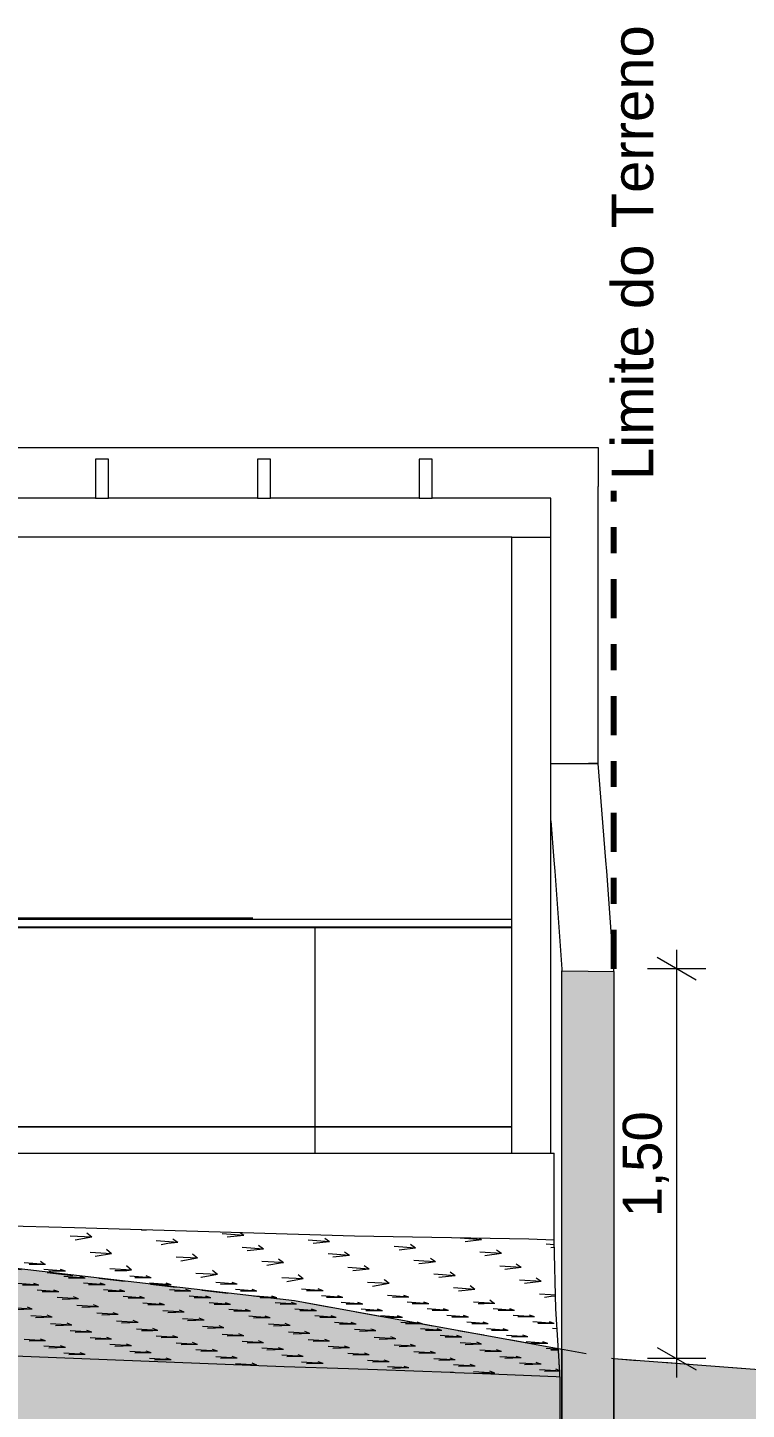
# Model space of a CAD drawing. Header units: metres. Extents: x -111189 to -108577, y -72951 to -72647.
# Drawn here: x -108971.87 to -108969.1, y -72946.57 to -72941.24 of the extents above; entities that cross this region are included whole.
import ezdxf

# ---------------------------------------------------------------- set-up
doc = ezdxf.new("R2010")
doc.units = ezdxf.units.M
doc.header["$MEASUREMENT"] = 0
doc.linetypes.add('Dot & Dashed Smaller', pattern=[0.36, 0.15, -0.09, 0.03, -0.09])
doc.linetypes.add('Hidden Line', pattern=[0.13, 0.08, -0.05])
for name, color, linetype in [('00 - DESENHO 2D', 7, 'Continuous'), ('00 - TEXTO GERAL', 7, 'Continuous'), ('01 - TERRENO PROPOSTO', 7, 'Continuous'), ('02 - ESTRADAS', 7, 'Continuous'), ('03 - COBERTURA', 7, 'Continuous'), ('03 - LAJES', 7, 'Continuous'), ('05 - PAREDES..35', 7, 'Continuous'), ('05 - PILAR', 7, 'Continuous'), ('05 - VIGA', 7, 'Continuous'), ('07 - MUROS', 7, 'Continuous'), ('08 - EQUIPAMENTO FIXO', 7, 'Continuous'), ('12 - COTAS GERAIS', 7, 'Continuous')]:
    doc.layers.add(name, color=color, linetype=linetype)
doc.styles.add('ESTILO_GERADO_7', font='')
doc.styles.get('ESTILO_GERADO_7').set_extended_font_data('Helvetica')
doc.dimstyles.new('ESTILO_GERADO__5', dxfattribs={"dimtxt": 0.15, "dimasz": 0.114, "dimexe": 0.18, "dimexo": 0.0625, "dimgap": 0, "dimtad": 1, "dimzin": 0, "dimdsep": 46, "dimtxsty": 'ESTILO_GERADO_7', "dimblk": 'ARROWHEAD_2', "dimblk1": 'ARROWHEAD_2', "dimblk2": 'ARROWHEAD_2', "dimcen": 0.09, "dimse1": 1, "dimse2": 1, "dimclrd": 7, "dimclre": 7, "dimclrt": 7, "dimadec": 0, "dimazin": 0, "dimtfac": 1, "dimtdec": 4, "dimtmove": 0, "dimatfit": 3, "dimfxl": 1, "dimtolj": 1, "dimtzin": 0, "dimarcsym": 0})

# ---------------------------------------------------------------- blocks, each defined once
blk = doc.blocks.new('Corte Elem_69_1', base_point=(-108818.3944, -72944.7073))
at = {"layer": '07 - MUROS', "linetype": 'Continuous', "lineweight": 13}
blk.add_hatch(color=251, dxfattribs=at).paths.add_polyline_path([(-108969.6148, -72944.8789), (-108969.8123, -72944.877), (-108969.8148, -72944.877), (-108969.8148, -72948.2073), (-108969.6148, -72948.2073)])
at = {"layer": '07 - MUROS', "color": 251, "linetype": 'Continuous', "lineweight": 13}
for p, q in [((-108969.6749, -72944.079), (-108969.7123, -72944.0783)), ((-108969.6456, -72944.4516), (-108969.6749, -72944.079)), ((-108969.8576, -72944.2992), (-108969.8456, -72944.4513))]:
    blk.add_line(p, q, dxfattribs=at)
at = {"layer": '07 - MUROS', "color": 7, "linetype": 'Continuous', "lineweight": 13}
for p, q in [((-108969.8456, -72944.4513), (-108969.8424, -72944.4928)), ((-108969.6424, -72944.4928), (-108969.6456, -72944.4516)), ((-108969.8424, -72944.4928), (-108969.8151, -72944.8709)), ((-108969.6153, -72944.8689), (-108969.6424, -72944.4928)), ((-108969.8151, -72944.8709), (-108969.8148, -72944.877)), ((-108969.6148, -72944.8789), (-108969.6153, -72944.8689))]:
    blk.add_line(p, q, dxfattribs=at)
at = {"layer": '07 - MUROS', "color": 7, "linetype": 'Continuous', "lineweight": 20}
for p, q in [((-108969.8148, -72948.2073), (-108969.8148, -72944.877)), ((-108969.8148, -72944.877), (-108969.8123, -72944.877)), ((-108969.8123, -72944.877), (-108969.6148, -72944.8789)), ((-108969.6148, -72944.8789), (-108969.6148, -72948.2073))]:
    blk.add_line(p, q, dxfattribs=at)
blk = doc.blocks.new('Corte Elem_79_1', base_point=(-108818.3944, -72944.7073))
at = {"layer": '03 - LAJES', "color": 7, "linetype": 'Continuous', "lineweight": 13}
for p in [(-108973.4704, -72945.579), (-108969.845, -72945.914)]:
    blk.add_line(p, (-108969.845, -72945.579), dxfattribs=at)
blk = doc.blocks.new('Corte Elem_123_1', base_point=(-108818.3944, -72944.7073))
at = {"layer": '08 - EQUIPAMENTO FIXO', "color": 251, "linetype": 'Continuous', "lineweight": 13}
for p, q in [((-108970.0076, -72944.679), (-108970.7657, -72944.679)), ((-108970.0076, -72944.709), (-108970.7657, -72944.709)), ((-108970.7647, -72945.478), (-108970.7647, -72944.71)), ((-108970.7647, -72944.71), (-108970.0076, -72944.71)), ((-108970.7477, -72944.709), (-108970.7477, -72944.71)), ((-108970.7477, -72945.479), (-108970.7657, -72945.479)), ((-108970.0076, -72945.478), (-108970.7647, -72945.478)), ((-108970.7477, -72945.479), (-108970.7477, -72945.478)), ((-108970.0076, -72945.479), (-108970.7477, -72945.479))]:
    blk.add_line(p, q, dxfattribs=at)
blk = doc.blocks.new('Corte Elem_127_1', base_point=(-108818.3944, -72944.7073))
at = {"layer": '08 - EQUIPAMENTO FIXO', "color": 251, "linetype": 'Continuous', "lineweight": 13}
for p, q in [((-108970.7657, -72944.679), (-108972.1641, -72944.679)), ((-108971.9246, -72944.674), (-108971.9249, -72944.674)), ((-108971.9237, -72944.674), (-108971.9246, -72944.674)), ((-108971.9223, -72944.674), (-108971.9237, -72944.674)), ((-108971.9203, -72944.674), (-108971.9223, -72944.674)), ((-108971.9178, -72944.674), (-108971.9203, -72944.674)), ((-108971.9149, -72944.674), (-108971.9178, -72944.674)), ((-108971.9118, -72944.674), (-108971.9149, -72944.674)), ((-108971.9084, -72944.674), (-108971.9118, -72944.674)), ((-108971.9049, -72944.674), (-108971.9084, -72944.674)), ((-108971.0249, -72944.674), (-108971.9049, -72944.674)), ((-108971.0215, -72944.674), (-108971.0249, -72944.674)), ((-108971.0181, -72944.674), (-108971.0215, -72944.674)), ((-108971.0149, -72944.674), (-108971.0181, -72944.674)), ((-108971.0121, -72944.674), (-108971.0149, -72944.674)), ((-108971.0096, -72944.674), (-108971.0121, -72944.674)), ((-108971.0076, -72944.674), (-108971.0096, -72944.674)), ((-108971.0061, -72944.674), (-108971.0076, -72944.674)), ((-108971.0052, -72944.674), (-108971.0061, -72944.674)), ((-108971.0049, -72944.674), (-108971.0052, -72944.674)), ((-108972.1641, -72945.479), (-108972.1641, -72944.709)), ((-108970.7657, -72944.709), (-108972.1641, -72944.709)), ((-108972.1631, -72945.478), (-108972.1631, -72944.71)), ((-108972.1631, -72944.71), (-108970.7667, -72944.71)), ((-108972.1461, -72944.709), (-108972.1461, -72944.71)), ((-108970.7837, -72944.709), (-108970.7837, -72944.71)), ((-108970.7667, -72944.71), (-108970.7667, -72945.478)), ((-108970.7657, -72945.479), (-108970.7657, -72944.709)), ((-108972.1641, -72945.579), (-108972.1641, -72945.479)), ((-108972.1461, -72945.479), (-108972.1641, -72945.479)), ((-108970.7667, -72945.478), (-108972.1631, -72945.478)), ((-108972.1461, -72945.479), (-108972.1461, -72945.478)), ((-108970.7837, -72945.479), (-108972.1461, -72945.479)), ((-108970.7837, -72945.479), (-108970.7837, -72945.478)), ((-108970.7657, -72945.479), (-108970.7837, -72945.479)), ((-108970.7657, -72945.579), (-108970.7657, -72945.479))]:
    blk.add_line(p, q, dxfattribs=at)
blk = doc.blocks.new('Corte Elem_133_1', base_point=(-108818.3944, -72944.7073))
at = {"layer": '05 - PILAR', "color": 251, "linetype": 'Continuous', "lineweight": 13}
for p, q in [((-108970.0076, -72943.2068), (-108969.8576, -72943.2068)), ((-108970.0076, -72945.579), (-108970.0076, -72943.2068)), ((-108969.8576, -72944.2992), (-108969.8576, -72943.2068)), ((-108969.8576, -72945.579), (-108969.8576, -72944.2992))]:
    blk.add_line(p, q, dxfattribs=at)
blk = doc.blocks.new('Corte Elem_134_1', base_point=(-108818.3944, -72944.7073))
at = {"layer": '05 - VIGA', "color": 251, "linetype": 'Continuous', "lineweight": 13}
for p, q in [((-108971.6107, -72943.0568), (-108972.1826, -72943.0568)), ((-108970.9876, -72943.0568), (-108971.5607, -72943.0568)), ((-108970.3644, -72943.0568), (-108970.9376, -72943.0568)), ((-108969.8576, -72943.0568), (-108970.3144, -72943.0568)), ((-108969.8576, -72943.2068), (-108969.8576, -72943.0568)), ((-108970.0076, -72943.2068), (-108974.6291, -72943.2068))]:
    blk.add_line(p, q, dxfattribs=at)
blk = doc.blocks.new('Corte Elem_135_1', base_point=(-108818.3944, -72944.7073))
at = {"layer": '03 - COBERTURA', "color": 251, "linetype": 'Continuous', "lineweight": 13}
blk.add_line((-108969.6749, -72943.1583), (-108969.6749, -72943.0111), dxfattribs=at)
blk = doc.blocks.new('Corte Elem_140_1', base_point=(-108818.3944, -72944.7073))
at = {"layer": '05 - VIGA', "color": 251, "linetype": 'Continuous', "lineweight": 13}
for p, q in [((-108971.6107, -72942.9068), (-108971.6107, -72943.0568)), ((-108971.5607, -72942.9068), (-108971.6107, -72942.9068)), ((-108971.5607, -72943.0568), (-108971.5607, -72942.9068)), ((-108971.6107, -72943.0568), (-108971.5607, -72943.0568))]:
    blk.add_line(p, q, dxfattribs=at)
blk = doc.blocks.new('Corte Elem_141_1', base_point=(-108818.3944, -72944.7073))
at = {"layer": '05 - VIGA', "color": 251, "linetype": 'Continuous', "lineweight": 13}
for p, q in [((-108970.9876, -72942.9068), (-108970.9876, -72943.0568)), ((-108970.9376, -72942.9068), (-108970.9876, -72942.9068)), ((-108970.9376, -72943.0568), (-108970.9376, -72942.9068)), ((-108970.9876, -72943.0568), (-108970.9376, -72943.0568))]:
    blk.add_line(p, q, dxfattribs=at)
blk = doc.blocks.new('Corte Elem_142_1', base_point=(-108818.3944, -72944.7073))
at = {"layer": '05 - VIGA', "color": 251, "linetype": 'Continuous', "lineweight": 13}
for p, q in [((-108970.3644, -72942.9068), (-108970.3644, -72943.0568)), ((-108970.3144, -72942.9068), (-108970.3644, -72942.9068)), ((-108970.3144, -72943.0568), (-108970.3144, -72942.9068)), ((-108970.3644, -72943.0568), (-108970.3144, -72943.0568))]:
    blk.add_line(p, q, dxfattribs=at)
blk = doc.blocks.new('Corte Elem_143_1', base_point=(-108818.3944, -72944.7073))
at = {"layer": '05 - VIGA', "color": 251, "linetype": 'Continuous', "lineweight": 13}
for p, q in [((-108974.6291, -72942.8611), (-108969.6749, -72942.8611)), ((-108969.6749, -72942.8611), (-108969.6749, -72943.0111))]:
    blk.add_line(p, q, dxfattribs=at)
blk = doc.blocks.new('Corte Elem_159_1', base_point=(-108818.3944, -72944.7073))
at = {"layer": '05 - PAREDES..35', "color": 251, "linetype": 'Continuous', "lineweight": 13}
for p, q in [((-108969.6749, -72944.0783), (-108969.6749, -72943.1583)), ((-108969.8576, -72944.0783), (-108969.6749, -72944.0783))]:
    blk.add_line(p, q, dxfattribs=at)
blk = doc.blocks.new('Corte Elem_163_1', base_point=(-108818.3944, -72944.7073))
at = {"layer": '01 - TERRENO PROPOSTO', "linetype": 'Continuous', "lineweight": 13}
blk.add_hatch(color=251, dxfattribs=at).paths.add_polyline_path([(-108974.6399, -72946.2857), (-108974.6399, -72947.8273), (-108969.8223, -72947.8273), (-108969.8223, -72946.44), (-108969.8376, -72946.4394), (-108970.1213, -72946.4273), (-108970.2256, -72946.4231), (-108970.2322, -72946.4229), (-108970.2453, -72946.4226), (-108970.5252, -72946.4119), (-108970.6374, -72946.4086), (-108970.8846, -72946.4003), (-108972.1242, -72946.3513), (-108972.5314, -72946.3377), (-108973.5846, -72946.3116), (-108973.8319, -72946.305), (-108974.1253, -72946.2977), (-108974.3924, -72946.2913), (-108974.572, -72946.2871)])
at = {"layer": '01 - TERRENO PROPOSTO', "color": 7, "linetype": 'Continuous', "lineweight": 13}
for p, q in [((-108971.6923, -72945.8668), (-108972.3605, -72945.8482)), ((-108971.6254, -72945.903), (-108971.7081, -72945.8987)), ((-108970.6138, -72945.8987), (-108971.6923, -72945.8668)), ((-108971.6254, -72945.903), (-108971.689, -72945.9145)), ((-108971.6254, -72945.903), (-108971.6445, -72945.8873)), ((-108971.4144, -72945.8751), (-108971.4346, -72945.8772)), ((-108971.2946, -72945.923), (-108971.3137, -72945.9098)), ((-108971.0402, -72945.8955), (-108971.1229, -72945.8892)), ((-108971.0402, -72945.8955), (-108971.1038, -72945.9024)), ((-108971.0402, -72945.8955), (-108971.0543, -72945.8857)), ((-108970.7094, -72945.9206), (-108970.7285, -72945.9074)), ((-108969.9417, -72945.9105), (-108970.6138, -72945.8987)), ((-108970.1241, -72945.9124), (-108970.2068, -72945.907)), ((-108970.1241, -72945.9124), (-108970.1317, -72945.9071)), ((-108971.5491, -72945.9661), (-108971.6318, -72945.9618)), ((-108971.5491, -72945.9661), (-108971.5682, -72945.9503)), ((-108971.2946, -72945.923), (-108971.3773, -72945.9167)), ((-108971.3328, -72945.9271), (-108971.3582, -72945.9317)), ((-108971.2946, -72945.923), (-108971.3328, -72945.9271)), ((-108970.9638, -72945.9481), (-108971.0465, -72945.9419)), ((-108970.9638, -72945.9481), (-108971.0274, -72945.955)), ((-108970.9638, -72945.9481), (-108970.9829, -72945.935)), ((-108970.7094, -72945.9206), (-108970.7921, -72945.9143)), ((-108970.7094, -72945.9206), (-108970.773, -72945.9275)), ((-108970.633, -72945.9733), (-108970.6521, -72945.9601)), ((-108970.3786, -72945.9443), (-108970.4613, -72945.9389)), ((-108970.3786, -72945.9443), (-108970.4422, -72945.9523)), ((-108970.3786, -72945.9443), (-108970.3977, -72945.9309)), ((-108970.1241, -72945.9124), (-108970.1877, -72945.9204)), ((-108970.0478, -72945.966), (-108970.1305, -72945.9606)), ((-108970.0478, -72945.966), (-108970.0669, -72945.9526)), ((-108969.845, -72945.914), (-108969.9417, -72945.9105)), ((-108969.8445, -72945.9325), (-108969.876, -72945.9298)), ((-108969.8443, -72945.9421), (-108969.8569, -72945.9435)), ((-108969.8382, -72946.1779), (-108969.845, -72945.914)), ((-108971.8035, -72946.0073), (-108971.8862, -72946.0011)), ((-108971.8035, -72946.0073), (-108971.8671, -72946.0076)), ((-108971.8131, -72946.004), (-108971.8226, -72945.9961)), ((-108971.8035, -72946.0073), (-108971.8131, -72946.004)), ((-108971.5491, -72945.9661), (-108971.6127, -72945.9775)), ((-108971.4727, -72946.0291), (-108971.4918, -72946.0134)), ((-108971.2183, -72945.9833), (-108971.301, -72945.979)), ((-108971.2183, -72945.9833), (-108971.2819, -72945.9948)), ((-108971.2183, -72945.9833), (-108971.2374, -72945.9675)), ((-108970.899, -72945.9999), (-108970.9702, -72945.9962)), ((-108970.8913, -72946.0012), (-108970.9511, -72946.012)), ((-108970.8875, -72946.0008), (-108970.9066, -72945.9876)), ((-108970.8875, -72946.0008), (-108970.899, -72945.9999)), ((-108970.8875, -72946.0008), (-108970.8913, -72946.0012)), ((-108970.633, -72945.9733), (-108970.7157, -72945.967)), ((-108970.633, -72945.9733), (-108970.6966, -72945.9801)), ((-108970.5567, -72946.0259), (-108970.5758, -72946.0128)), ((-108970.3462, -72945.995), (-108970.3849, -72945.9921)), ((-108970.3289, -72946.0013), (-108970.3659, -72946.0053)), ((-108970.3022, -72945.9979), (-108970.3462, -72945.995)), ((-108970.3022, -72945.9979), (-108970.3289, -72946.0013)), ((-108970.3022, -72945.9979), (-108970.3213, -72945.9845)), ((-108970.0478, -72945.966), (-108970.1114, -72945.974)), ((-108969.9714, -72946.0196), (-108970.0541, -72946.0142)), ((-108969.9714, -72946.0196), (-108969.9905, -72946.0062)), ((-108971.7272, -72946.0336), (-108971.8099, -72946.0274)), ((-108971.7455, -72946.0337), (-108971.7908, -72946.0343)), ((-108971.7272, -72946.0336), (-108971.7463, -72946.027)), ((-108971.7272, -72946.0336), (-108971.7455, -72946.0337)), ((-108971.6508, -72946.0608), (-108971.7335, -72946.0546)), ((-108971.6508, -72946.0608), (-108971.7145, -72946.061)), ((-108971.6508, -72946.0608), (-108971.6699, -72946.0544)), ((-108971.4727, -72946.0291), (-108971.5554, -72946.0248)), ((-108971.4909, -72946.0324), (-108971.5364, -72946.0326)), ((-108971.4727, -72946.0291), (-108971.4909, -72946.0324)), ((-108971.3964, -72946.0586), (-108971.4791, -72946.0524)), ((-108971.415, -72946.0587), (-108971.46, -72946.0593)), ((-108971.3964, -72946.0586), (-108971.4155, -72946.052)), ((-108971.3964, -72946.0586), (-108971.415, -72946.0587)), ((-108971.1419, -72946.0463), (-108971.2246, -72946.042)), ((-108971.2045, -72946.0576), (-108971.2056, -72946.0576)), ((-108971.1419, -72946.0463), (-108971.2045, -72946.0576)), ((-108971.1419, -72946.0463), (-108971.161, -72946.0306)), ((-108970.8111, -72946.0636), (-108970.8938, -72946.0593)), ((-108970.8111, -72946.0636), (-108970.8748, -72946.075)), ((-108970.8111, -72946.0636), (-108970.8302, -72946.0478)), ((-108970.5567, -72946.0259), (-108970.6394, -72946.0196)), ((-108970.5567, -72946.0259), (-108970.6203, -72946.0328)), ((-108970.4965, -72946.0675), (-108970.4994, -72946.0654)), ((-108970.4804, -72946.0808), (-108970.4965, -72946.0675)), ((-108970.2259, -72946.0511), (-108970.3086, -72946.0448)), ((-108970.2259, -72946.0511), (-108970.2895, -72946.0579)), ((-108970.2259, -72946.0511), (-108970.245, -72946.0379)), ((-108969.9714, -72946.0196), (-108970.0351, -72946.0276)), ((-108969.8951, -72946.0732), (-108969.9778, -72946.0678)), ((-108969.8951, -72946.0732), (-108969.9142, -72946.0598)), ((-108971.829, -72946.087), (-108971.9117, -72946.0808)), ((-108971.829, -72946.087), (-108971.8926, -72946.0872)), ((-108971.829, -72946.087), (-108971.848, -72946.0806)), ((-108971.7526, -72946.1125), (-108971.8353, -72946.1063)), ((-108971.7526, -72946.1125), (-108971.8162, -72946.1127)), ((-108971.7526, -72946.1125), (-108971.7717, -72946.1061)), ((-108971.5745, -72946.0862), (-108971.6572, -72946.0801)), ((-108971.5745, -72946.0862), (-108971.6381, -72946.0864)), ((-108971.5745, -72946.0862), (-108971.5936, -72946.0799)), ((-108971.4982, -72946.1117), (-108971.5809, -72946.1055)), ((-108971.4982, -72946.1117), (-108971.5618, -72946.1119)), ((-108971.4982, -72946.1117), (-108971.5172, -72946.1053)), ((-108971.3201, -72946.0855), (-108971.4028, -72946.0793)), ((-108971.3201, -72946.0855), (-108971.3837, -72946.0857)), ((-108971.3201, -72946.0855), (-108971.3391, -72946.0791)), ((-108971.2437, -72946.1109), (-108971.3264, -72946.1048)), ((-108971.2437, -72946.1109), (-108971.3073, -72946.1111)), ((-108971.2437, -72946.1109), (-108971.2628, -72946.1046)), ((-108971.0656, -72946.0836), (-108971.1483, -72946.0773)), ((-108971.0845, -72946.0837), (-108971.1292, -72946.0843)), ((-108971.0656, -72946.0836), (-108971.0847, -72946.077)), ((-108971.0656, -72946.0836), (-108971.0845, -72946.0837)), ((-108970.9893, -72946.1102), (-108971.072, -72946.104)), ((-108970.9893, -72946.1102), (-108971.0529, -72946.1104)), ((-108970.9893, -72946.1102), (-108971.0083, -72946.1038)), ((-108970.7348, -72946.1086), (-108970.8175, -72946.1023)), ((-108970.754, -72946.1087), (-108970.7984, -72946.1093)), ((-108970.7348, -72946.1086), (-108970.754, -72946.1087)), ((-108970.7348, -72946.1086), (-108970.7539, -72946.102)), ((-108970.4804, -72946.0808), (-108970.563, -72946.0765)), ((-108970.4804, -72946.0808), (-108970.544, -72946.0922)), ((-108970.1496, -72946.1037), (-108970.2323, -72946.0974)), ((-108970.1496, -72946.1037), (-108970.2132, -72946.1106)), ((-108970.1496, -72946.1037), (-108970.1686, -72946.0905)), ((-108969.8951, -72946.0732), (-108969.9587, -72946.0812)), ((-108969.859, -72946.1241), (-108969.9015, -72946.1214)), ((-108971.8544, -72946.18), (-108971.9371, -72946.1748)), ((-108971.8544, -72946.18), (-108971.8735, -72946.1724)), ((-108971.6763, -72946.1399), (-108971.759, -72946.1347)), ((-108971.6763, -72946.1399), (-108971.7399, -72946.1423)), ((-108971.6763, -72946.1399), (-108971.6954, -72946.1323)), ((-108971.5999, -72946.1704), (-108971.6826, -72946.1652)), ((-108971.5999, -72946.1704), (-108971.6635, -72946.1728)), ((-108971.5999, -72946.1704), (-108971.619, -72946.1628)), ((-108971.4218, -72946.1372), (-108971.5045, -72946.131)), ((-108971.4218, -72946.1372), (-108971.4854, -72946.1374)), ((-108971.4218, -72946.1372), (-108971.4409, -72946.1308)), ((-108971.3455, -72946.1626), (-108971.4282, -72946.1565)), ((-108971.3983, -72946.1628), (-108971.4091, -72946.1632)), ((-108971.3455, -72946.1626), (-108971.3983, -72946.1628)), ((-108971.3455, -72946.1626), (-108971.3646, -72946.1563)), ((-108971.1674, -72946.1364), (-108971.2501, -72946.1302)), ((-108971.1674, -72946.1364), (-108971.231, -72946.1366)), ((-108971.1674, -72946.1364), (-108971.1865, -72946.13)), ((-108971.091, -72946.1619), (-108971.1737, -72946.1557)), ((-108971.091, -72946.1619), (-108971.1546, -72946.1621)), ((-108971.091, -72946.1619), (-108971.1101, -72946.1555)), ((-108970.9129, -72946.1356), (-108970.9956, -72946.1295)), ((-108970.9129, -72946.1356), (-108970.9765, -72946.1358)), ((-108970.9129, -72946.1356), (-108970.932, -72946.1293)), ((-108970.8366, -72946.1611), (-108970.9193, -72946.1549)), ((-108970.8366, -72946.1611), (-108970.9002, -72946.1613)), ((-108970.8366, -72946.1611), (-108970.8557, -72946.1547)), ((-108970.6585, -72946.1349), (-108970.7412, -72946.1287)), ((-108970.6585, -72946.1349), (-108970.7221, -72946.1351)), ((-108970.6585, -72946.1349), (-108970.6775, -72946.1285)), ((-108970.5821, -72946.1603), (-108970.6648, -72946.1542)), ((-108970.5821, -72946.1603), (-108970.6457, -72946.1605)), ((-108970.5821, -72946.1603), (-108970.6012, -72946.154)), ((-108970.404, -72946.1336), (-108970.4867, -72946.1273)), ((-108970.4235, -72946.1337), (-108970.4676, -72946.1343)), ((-108970.404, -72946.1336), (-108970.4235, -72946.1337)), ((-108970.404, -72946.1336), (-108970.4231, -72946.127)), ((-108970.3277, -72946.1596), (-108970.4104, -72946.1534)), ((-108970.3277, -72946.1596), (-108970.3913, -72946.1598)), ((-108970.3277, -72946.1596), (-108970.3468, -72946.1532)), ((-108970.0732, -72946.1585), (-108970.1559, -72946.1523)), ((-108970.1138, -72946.1589), (-108970.1368, -72946.159)), ((-108970.093, -72946.1586), (-108970.1138, -72946.1589)), ((-108970.0732, -72946.1585), (-108970.093, -72946.1586)), ((-108970.0784, -72946.1568), (-108970.0923, -72946.1453)), ((-108970.0732, -72946.1585), (-108970.0784, -72946.1568)), ((-108969.8562, -72946.1315), (-108969.8824, -72946.1348)), ((-108969.8396, -72946.1258), (-108969.859, -72946.1241)), ((-108969.8395, -72946.1297), (-108969.8562, -72946.1315)), ((-108971.8544, -72946.18), (-108971.918, -72946.1824)), ((-108971.778, -72946.2105), (-108971.8607, -72946.2053)), ((-108971.778, -72946.2105), (-108971.8417, -72946.2129)), ((-108971.778, -72946.2105), (-108971.7971, -72946.2029)), ((-108971.5236, -72946.2009), (-108971.6063, -72946.1957)), ((-108971.5236, -72946.2009), (-108971.5872, -72946.2033)), ((-108971.5236, -72946.2009), (-108971.5427, -72946.1933)), ((-108971.4472, -72946.2314), (-108971.5299, -72946.2261)), ((-108971.4472, -72946.2314), (-108971.4663, -72946.2237)), ((-108971.2691, -72946.1913), (-108971.3518, -72946.1861)), ((-108971.2691, -72946.1913), (-108971.3327, -72946.1937)), ((-108971.2691, -72946.1913), (-108971.2882, -72946.1837)), ((-108971.1928, -72946.2218), (-108971.2755, -72946.2166)), ((-108971.1928, -72946.2218), (-108971.2564, -72946.2242)), ((-108971.1928, -72946.2218), (-108971.2119, -72946.2142)), ((-108971.0147, -72946.1873), (-108971.0974, -72946.1812)), ((-108971.0147, -72946.1873), (-108971.0783, -72946.1875)), ((-108971.0147, -72946.1873), (-108971.0338, -72946.181)), ((-108970.9922, -72946.2088), (-108971.021, -72946.207)), ((-108970.9562, -72946.2129), (-108971.002, -72946.2146)), ((-108970.9383, -72946.2128), (-108970.9922, -72946.2088)), ((-108970.9383, -72946.2128), (-108970.9574, -72946.2064)), ((-108970.9383, -72946.2128), (-108970.9562, -72946.2129)), ((-108970.7602, -72946.1866), (-108970.8429, -72946.1804)), ((-108970.7602, -72946.1866), (-108970.8238, -72946.1868)), ((-108970.7602, -72946.1866), (-108970.7793, -72946.1802)), ((-108970.6839, -72946.212), (-108970.7666, -72946.2059)), ((-108970.6839, -72946.212), (-108970.7475, -72946.2122)), ((-108970.6839, -72946.212), (-108970.703, -72946.2057)), ((-108970.5058, -72946.1858), (-108970.5885, -72946.1796)), ((-108970.5058, -72946.1858), (-108970.5694, -72946.186)), ((-108970.5058, -72946.1858), (-108970.5249, -72946.1794)), ((-108970.4294, -72946.2113), (-108970.5121, -72946.2051)), ((-108970.4294, -72946.2113), (-108970.493, -72946.2115)), ((-108970.4294, -72946.2113), (-108970.4485, -72946.2049)), ((-108970.2513, -72946.185), (-108970.334, -72946.1789)), ((-108970.2513, -72946.185), (-108970.3149, -72946.1852)), ((-108970.2513, -72946.185), (-108970.2704, -72946.1787)), ((-108970.175, -72946.2105), (-108970.2577, -72946.2043)), ((-108970.175, -72946.2105), (-108970.2386, -72946.2107)), ((-108970.175, -72946.2105), (-108970.1941, -72946.2041)), ((-108969.9969, -72946.1843), (-108970.0796, -72946.1781)), ((-108969.9969, -72946.1843), (-108970.0605, -72946.1845)), ((-108969.9969, -72946.1843), (-108970.016, -72946.1779)), ((-108969.9205, -72946.2097), (-108970.0032, -72946.2036)), ((-108969.9205, -72946.2097), (-108969.9841, -72946.2099)), ((-108969.9205, -72946.2097), (-108969.9396, -72946.2034)), ((-108969.8442, -72946.2352), (-108969.9269, -72946.229)), ((-108969.8442, -72946.2352), (-108969.8633, -72946.2288)), ((-108969.8281, -72946.3406), (-108969.8382, -72946.1779)), ((-108971.7017, -72946.241), (-108971.7844, -72946.2357)), ((-108971.7017, -72946.241), (-108971.7653, -72946.2434)), ((-108971.7017, -72946.241), (-108971.7208, -72946.2333)), ((-108971.6254, -72946.2684), (-108971.7081, -72946.2634)), ((-108971.6254, -72946.2684), (-108971.689, -72946.27)), ((-108971.6254, -72946.2684), (-108971.6444, -72946.2618)), ((-108971.4472, -72946.2314), (-108971.5109, -72946.2338)), ((-108971.3709, -72946.2619), (-108971.4536, -72946.2566)), ((-108971.3906, -72946.2626), (-108971.4345, -72946.2637)), ((-108971.3709, -72946.2619), (-108971.3906, -72946.2626)), ((-108971.3709, -72946.2619), (-108971.39, -72946.2542)), ((-108971.2946, -72946.2887), (-108971.3136, -72946.282)), ((-108971.1164, -72946.2523), (-108971.1991, -72946.247)), ((-108971.1164, -72946.2523), (-108971.1801, -72946.2547)), ((-108971.1164, -72946.2523), (-108971.1355, -72946.2446)), ((-108971.0401, -72946.2824), (-108971.1228, -72946.2773)), ((-108971.0401, -72946.2824), (-108971.1037, -72946.2839)), ((-108971.0477, -72946.2797), (-108971.0592, -72946.2751)), ((-108971.0401, -72946.2824), (-108971.0477, -72946.2797)), ((-108970.862, -72946.2427), (-108970.9447, -72946.2374)), ((-108970.862, -72946.2427), (-108970.9256, -72946.2451)), ((-108970.862, -72946.2427), (-108970.8811, -72946.2351)), ((-108970.7857, -72946.2732), (-108970.8684, -72946.2679)), ((-108970.7857, -72946.2732), (-108970.8493, -72946.2756)), ((-108970.7857, -72946.2732), (-108970.8047, -72946.2655)), ((-108970.6075, -72946.2375), (-108970.6902, -72946.2313)), ((-108970.6075, -72946.2375), (-108970.6712, -72946.2377)), ((-108970.6075, -72946.2375), (-108970.6266, -72946.2311)), ((-108970.5312, -72946.2636), (-108970.6139, -72946.2583)), ((-108970.5312, -72946.2636), (-108970.5948, -72946.266)), ((-108970.5402, -72946.26), (-108970.5503, -72946.2566)), ((-108970.5312, -72946.2636), (-108970.5402, -72946.26)), ((-108970.3531, -72946.2367), (-108970.4358, -72946.2306)), ((-108970.3531, -72946.2367), (-108970.4167, -72946.2369)), ((-108970.3531, -72946.2367), (-108970.3722, -72946.2304)), ((-108970.2767, -72946.2622), (-108970.3594, -72946.256)), ((-108970.2767, -72946.2622), (-108970.3404, -72946.2624)), ((-108970.2767, -72946.2622), (-108970.2958, -72946.2558)), ((-108970.2004, -72946.2877), (-108970.2831, -72946.2815)), ((-108970.2004, -72946.2877), (-108970.2195, -72946.2813)), ((-108970.0986, -72946.236), (-108970.1813, -72946.2298)), ((-108970.0986, -72946.236), (-108970.1623, -72946.2362)), ((-108970.0986, -72946.236), (-108970.1177, -72946.2296)), ((-108970.0223, -72946.2614), (-108970.105, -72946.2553)), ((-108970.0223, -72946.2614), (-108970.0859, -72946.2616)), ((-108970.0223, -72946.2614), (-108970.0414, -72946.2551)), ((-108969.946, -72946.2869), (-108970.0287, -72946.2807)), ((-108969.946, -72946.2869), (-108969.965, -72946.2805)), ((-108969.8442, -72946.2352), (-108969.9078, -72946.2354)), ((-108969.8334, -72946.2558), (-108969.8505, -72946.2545)), ((-108971.8035, -72946.3013), (-108971.8862, -72946.2963)), ((-108971.8035, -72946.3013), (-108971.8671, -72946.3029)), ((-108971.8035, -72946.3013), (-108971.8225, -72946.2947)), ((-108971.7271, -72946.3279), (-108971.8098, -72946.3228)), ((-108971.7271, -72946.3279), (-108971.7907, -72946.3295)), ((-108971.7271, -72946.3279), (-108971.7462, -72946.3213)), ((-108971.549, -72946.295), (-108971.6317, -72946.2899)), ((-108971.549, -72946.295), (-108971.6126, -72946.2966)), ((-108971.549, -72946.295), (-108971.5681, -72946.2884)), ((-108971.4727, -72946.3216), (-108971.5554, -72946.3165)), ((-108971.4727, -72946.3216), (-108971.5363, -72946.3232)), ((-108971.4727, -72946.3216), (-108971.4918, -72946.3149)), ((-108971.2946, -72946.2887), (-108971.3773, -72946.2836)), ((-108971.2946, -72946.2887), (-108971.3582, -72946.2903)), ((-108971.2182, -72946.3153), (-108971.3009, -72946.3102)), ((-108971.2182, -72946.3153), (-108971.2818, -72946.3168)), ((-108971.2182, -72946.3153), (-108971.2373, -72946.3086)), ((-108971.1419, -72946.3418), (-108971.161, -72946.3352)), ((-108970.9638, -72946.3089), (-108971.0465, -72946.3039)), ((-108970.9638, -72946.3089), (-108971.0274, -72946.3105)), ((-108970.9638, -72946.3089), (-108970.9828, -72946.3023)), ((-108970.8874, -72946.3355), (-108970.9701, -72946.3305)), ((-108970.8874, -72946.3355), (-108970.951, -72946.3371)), ((-108970.8874, -72946.3355), (-108970.9065, -72946.3289)), ((-108970.7093, -72946.3026), (-108970.792, -72946.2976)), ((-108970.7093, -72946.3026), (-108970.7729, -72946.3042)), ((-108970.7093, -72946.3026), (-108970.7284, -72946.296)), ((-108970.633, -72946.3292), (-108970.7157, -72946.3241)), ((-108970.633, -72946.3292), (-108970.6966, -72946.3308)), ((-108970.633, -72946.3292), (-108970.6521, -72946.3225)), ((-108970.4549, -72946.2941), (-108970.5376, -72946.2888)), ((-108970.4549, -72946.2941), (-108970.5185, -72946.2965)), ((-108970.4549, -72946.2941), (-108970.4739, -72946.2864)), ((-108970.3785, -72946.3229), (-108970.4612, -72946.3178)), ((-108970.3785, -72946.3229), (-108970.4421, -72946.3245)), ((-108970.3785, -72946.3229), (-108970.3976, -72946.3162)), ((-108970.2004, -72946.2877), (-108970.264, -72946.2879)), ((-108970.1241, -72946.3149), (-108970.2068, -72946.3097)), ((-108970.1241, -72946.3149), (-108970.1877, -72946.3173)), ((-108970.1241, -72946.3149), (-108970.1431, -72946.3073)), ((-108969.946, -72946.2869), (-108970.0096, -72946.2871)), ((-108969.8696, -72946.3124), (-108969.9523, -72946.3062)), ((-108969.8696, -72946.3124), (-108969.9332, -72946.3126)), ((-108969.8696, -72946.3124), (-108969.8887, -72946.306)), ((-108969.8284, -72946.3352), (-108969.876, -72946.3317)), ((-108971.6508, -72946.3545), (-108971.7335, -72946.3494)), ((-108971.6508, -72946.3545), (-108971.7144, -72946.3561)), ((-108971.6508, -72946.3545), (-108971.6699, -72946.3478)), ((-108971.3963, -72946.3482), (-108971.479, -72946.3431)), ((-108971.3963, -72946.3482), (-108971.4599, -72946.3497)), ((-108971.3963, -72946.3482), (-108971.4154, -72946.3415)), ((-108971.32, -72946.3747), (-108971.4027, -72946.3697)), ((-108971.32, -72946.3747), (-108971.3836, -72946.3763)), ((-108971.32, -72946.3747), (-108971.3391, -72946.3681)), ((-108971.1419, -72946.3418), (-108971.2246, -72946.3368)), ((-108971.1419, -72946.3418), (-108971.2055, -72946.3434)), ((-108971.0655, -72946.3684), (-108971.1482, -72946.3634)), ((-108971.0655, -72946.3684), (-108971.1291, -72946.37)), ((-108971.0655, -72946.3684), (-108971.0846, -72946.3618)), ((-108970.9892, -72946.395), (-108971.0083, -72946.3883)), ((-108970.8111, -72946.3621), (-108970.8938, -72946.357)), ((-108970.8111, -72946.3621), (-108970.8747, -72946.3637)), ((-108970.8111, -72946.3621), (-108970.8302, -72946.3554)), ((-108970.7347, -72946.3887), (-108970.8174, -72946.3836)), ((-108970.7347, -72946.3887), (-108970.7983, -72946.3903)), ((-108970.7347, -72946.3887), (-108970.7538, -72946.382)), ((-108970.5566, -72946.3558), (-108970.6393, -72946.3507)), ((-108970.5566, -72946.3558), (-108970.6202, -72946.3574)), ((-108970.5566, -72946.3558), (-108970.5757, -72946.3491)), ((-108970.5217, -72946.3798), (-108970.563, -72946.3773)), ((-108970.4803, -72946.382), (-108970.5439, -72946.3838)), ((-108970.4803, -72946.382), (-108970.5217, -72946.3798)), ((-108970.4923, -72946.3782), (-108970.4994, -72946.3757)), ((-108970.4803, -72946.382), (-108970.4923, -72946.3782)), ((-108970.3022, -72946.3494), (-108970.3849, -72946.3444)), ((-108970.3022, -72946.3494), (-108970.3658, -72946.351)), ((-108970.3022, -72946.3494), (-108970.3213, -72946.3428)), ((-108970.2343, -72946.3748), (-108970.3085, -72946.3708)), ((-108970.2464, -72946.3758), (-108970.2894, -72946.3769)), ((-108970.2258, -72946.3752), (-108970.2464, -72946.3758)), ((-108970.2287, -72946.3743), (-108970.2449, -72946.3691)), ((-108970.2258, -72946.3752), (-108970.2343, -72946.3748)), ((-108970.2258, -72946.3752), (-108970.2287, -72946.3743)), ((-108970.0477, -72946.3431), (-108970.1304, -72946.3381)), ((-108970.0477, -72946.3431), (-108970.1113, -72946.3447)), ((-108970.0477, -72946.3431), (-108970.0668, -72946.3365)), ((-108969.9714, -72946.3678), (-108970.0541, -72946.3638)), ((-108969.9714, -72946.3678), (-108970.035, -72946.3697)), ((-108969.9714, -72946.3678), (-108969.9905, -72946.3619)), ((-108969.9291, -72946.3903), (-108969.9777, -72946.3874)), ((-108969.9072, -72946.3881), (-108969.9141, -72946.3857)), ((-108969.895, -72946.3918), (-108969.9072, -72946.3881)), ((-108969.8511, -72946.338), (-108969.8569, -72946.3382)), ((-108969.8282, -72946.338), (-108969.8511, -72946.338)), ((-108969.8256, -72946.3797), (-108969.8281, -72946.3406)), ((-108969.8248, -72946.3926), (-108969.8256, -72946.3797)), ((-108970.9892, -72946.395), (-108971.0719, -72946.3899)), ((-108970.9892, -72946.395), (-108971.0076, -72946.3955)), ((-108970.4039, -72946.4061), (-108970.4866, -72946.402)), ((-108970.4039, -72946.4061), (-108970.4676, -72946.4079)), ((-108970.4039, -72946.4061), (-108970.423, -72946.4002)), ((-108970.1924, -72946.3966), (-108970.2322, -72946.3947)), ((-108970.1495, -72946.3992), (-108970.2131, -72946.4009)), ((-108970.1495, -72946.3992), (-108970.1924, -72946.3966)), ((-108970.161, -72946.3952), (-108970.1686, -72946.3928)), ((-108970.1495, -72946.3992), (-108970.161, -72946.3952)), ((-108970.0731, -72946.4258), (-108970.1558, -72946.4205)), ((-108970.0731, -72946.4258), (-108970.1234, -72946.4272)), ((-108970.0731, -72946.4258), (-108970.0922, -72946.4187)), ((-108969.895, -72946.3918), (-108969.9586, -72946.394)), ((-108969.895, -72946.3918), (-108969.9291, -72946.3903)), ((-108969.8371, -72946.4173), (-108969.9014, -72946.4132)), ((-108969.8382, -72946.419), (-108969.8823, -72946.4203)), ((-108969.8234, -72946.4186), (-108969.8382, -72946.419)), ((-108969.8342, -72946.4127), (-108969.8378, -72946.4114)), ((-108969.8234, -72946.4182), (-108969.8371, -72946.4173)), ((-108969.8235, -72946.4167), (-108969.8342, -72946.4127)), ((-108969.8245, -72946.3973), (-108969.8248, -72946.3926)), ((-108969.823, -72946.4273), (-108969.8245, -72946.3973)), ((-108969.8223, -72946.44), (-108969.823, -72946.4273))]:
    blk.add_line(p, q, dxfattribs=at)
at = {"layer": '01 - TERRENO PROPOSTO', "color": 7, "linetype": 'Continuous', "lineweight": 20}
for p, q in [((-108972.1242, -72946.3513), (-108970.8846, -72946.4003)), ((-108970.8846, -72946.4003), (-108970.6374, -72946.4086)), ((-108970.6374, -72946.4086), (-108970.5252, -72946.4119)), ((-108970.5252, -72946.4119), (-108970.2453, -72946.4226)), ((-108970.2453, -72946.4226), (-108970.2322, -72946.4229)), ((-108970.2322, -72946.4229), (-108970.2256, -72946.4231)), ((-108970.2256, -72946.4231), (-108970.1213, -72946.4273)), ((-108970.1213, -72946.4273), (-108969.8376, -72946.4394)), ((-108969.8376, -72946.4394), (-108969.8223, -72946.44)), ((-108969.8223, -72946.44), (-108969.8223, -72947.8273))]:
    blk.add_line(p, q, dxfattribs=at)
blk = doc.blocks.new('*D698', base_point=(-108818.3944, -72944.7073))
at = {"layer": '12 - COTAS GERAIS', "color": 7, "linetype": 'Continuous', "lineweight": 5, "transparency": 16777216}
for p, q in [((-108969.2977, -72944.9122), (-108969.4477, -72944.8256)), ((-108969.3727, -72944.8689), (-108969.3727, -72944.7956)), ((-108969.2602, -72944.8689), (-108969.4852, -72944.8689)), ((-108969.3727, -72946.3701), (-108969.3727, -72944.8689)), ((-108969.4477, -72946.3268), (-108969.2977, -72946.4134)), ((-108969.2602, -72946.3701), (-108969.4852, -72946.3701)), ((-108969.3727, -72946.4435), (-108969.3727, -72946.3701))]:
    blk.add_line(p, q, dxfattribs=at)
at = {"layer": '12 - COTAS GERAIS', "color": 7, "lineweight": 5, "transparency": 16777216, "insert": (-108969.4027, -72945.8256), "char_height": 0.15, "attachment_point": 7, "rotation": 90, "style": 'ESTILO_GERADO_7'}
blk.add_mtext('\\A1;{\\pql;\\fHelvetica|b0|i0|c0|p0;\\W1.000000;1,50}', dxfattribs=at)
blk = doc.blocks.new('ARROWHEAD_2')
at = {"color": 0, "linetype": 'Continuous', "lineweight": 0}
for p, q in [((-0.378, -0.655), (0.378, 0.655)), ((0, 0), (-1, 0))]:
    blk.add_line(p, q, dxfattribs=at)

msp = doc.modelspace()

# ---------------------------------------------------------------- hatches: boundary and pattern name
at = {"layer": '00 - DESENHO 2D', "linetype": 'Continuous', "lineweight": 13}
msp.add_hatch(color=251, dxfattribs=at).paths.add_polyline_path([(-108990.043, -72951.1828), (-108990.043, -72946.007), (-108989.5706, -72946.007), (-108989.5706, -72948.2073), (-108989.4012, -72948.2073), (-108989.3655, -72948.2073), (-108989.3655, -72947.7573), (-108974.6405, -72947.7573), (-108974.6405, -72946.0009), (-108973.4405, -72946.0009), (-108973.4405, -72945.8771), (-108972.9879, -72945.9382), (-108972.0943, -72946.0009), (-108970.8451, -72946.1468), (-108969.8147, -72946.3338), (-108969.8149, -72946.9988), (-108969.6155, -72946.9988), (-108969.6148, -72946.3701), (-108969.0383, -72946.4129), (-108967.2304, -72946.5471), (-108967.2289, -72949.8267), (-108969.4256, -72949.8273), (-108969.615, -72951.1828)])

# ---------------------------------------------------------------- linework, layer by layer
at = {"layer": '00 - DESENHO 2D', "color": 1, "linetype": 'Dot & Dashed Smaller', "lineweight": 80}
msp.add_line((-108969.6153, -72944.8689), (-108969.6153, -72943.0287), dxfattribs=at)
at = {"layer": '00 - DESENHO 2D', "color": 7, "linetype": 'Continuous', "lineweight": 20, "flags": 128}
msp.add_lwpolyline([(-108990.043, -72951.1828), (-108990.043, -72946.007), (-108989.5706, -72946.007), (-108989.5706, -72948.2073), (-108989.4012, -72948.2073), (-108989.3655, -72948.2073), (-108989.3655, -72947.7573), (-108974.6405, -72947.7573), (-108974.6405, -72946.0009), (-108973.4405, -72946.0009), (-108973.4405, -72945.8771), (-108972.9879, -72945.9382), (-108972.0943, -72946.0009), (-108970.8451, -72946.1468), (-108969.8147, -72946.3338), (-108969.8149, -72946.9988), (-108969.6155, -72946.9988), (-108969.6148, -72946.3701), (-108969.0383, -72946.4129), (-108967.2304, -72946.5471), (-108967.2289, -72949.8267), (-108969.4256, -72949.8273), (-108969.615, -72951.1828)], close=True, dxfattribs=at)
at = {"layer": '02 - ESTRADAS', "color": 7, "linetype": 'Hidden Line', "lineweight": 20, "flags": 128}
msp.add_lwpolyline([(-108989.3709, -72945.8337), (-108987.9085, -72945.7044), (-108986.2355, -72945.6715), (-108985.6757, -72945.6663), (-108984.5905, -72945.7746), (-108983.6666, -72945.8325), (-108982.4776, -72945.8684), (-108981.3311, -72945.9273), (-108979.517, -72945.9578), (-108979.0705, -72945.9713), (-108978.0455, -72945.9826), (-108977.1798, -72945.9972), (-108975.0668, -72945.9273), (-108973.4405, -72945.8771), (-108972.9879, -72945.9382), (-108972.1759, -72945.9952), (-108970.8451, -72946.1468), (-108969.6148, -72946.3701), (-108967.2304, -72946.5471)], dxfattribs=at)

# ---------------------------------------------------------------- block references
at = {"layer": '01 - TERRENO PROPOSTO', "lineweight": 0}
msp.add_blockref('Corte Elem_163_1', (-108818.3944, -72944.7073), dxfattribs=at)
at = {"layer": '03 - COBERTURA', "lineweight": 0}
msp.add_blockref('Corte Elem_135_1', (-108818.3944, -72944.7073), dxfattribs=at)
at = {"layer": '03 - LAJES', "lineweight": 0}
msp.add_blockref('Corte Elem_79_1', (-108818.3944, -72944.7073), dxfattribs=at)
at = {"layer": '05 - PAREDES..35', "lineweight": 0}
msp.add_blockref('Corte Elem_159_1', (-108818.3944, -72944.7073), dxfattribs=at)
at = {"layer": '05 - PILAR', "lineweight": 0}
msp.add_blockref('Corte Elem_133_1', (-108818.3944, -72944.7073), dxfattribs=at)
at = {"layer": '05 - VIGA', "lineweight": 0}
for name in ['Corte Elem_143_1', 'Corte Elem_140_1', 'Corte Elem_141_1', 'Corte Elem_142_1', 'Corte Elem_134_1']:
    msp.add_blockref(name, (-108818.3944, -72944.7073), dxfattribs=at)
at = {"layer": '07 - MUROS', "lineweight": 0}
msp.add_blockref('Corte Elem_69_1', (-108818.3944, -72944.7073), dxfattribs=at)
at = {"layer": '08 - EQUIPAMENTO FIXO', "lineweight": 0}
for name in ['Corte Elem_127_1', 'Corte Elem_123_1']:
    msp.add_blockref(name, (-108818.3944, -72944.7073), dxfattribs=at)

# ---------------------------------------------------------------- texts
at = {"layer": '00 - TEXTO GERAL', "color": 7, "linetype": 'Continuous', "lineweight": 5, "insert": (-108969.6232, -72942.9868), "char_height": 0.16, "attachment_point": 1, "rotation": 90, "style": 'ESTILO_GERADO_7'}
msp.add_mtext('\\A1;{\\pql;\\fHelvetica|b0|i0|c0|p0;\\W1.000000;Limite d\\fHelvetica|b0|i0|c0|p0;\\W1.000000;o Terreno}', dxfattribs=at)

# ---------------------------------------------------------------- dimensions: what is measured, and where the dimension line sits
at = {"layer": '12 - COTAS GERAIS', "color": 7, "linetype": 'Continuous', "lineweight": 5}
dim = msp.add_linear_dim(base=(-108969.3727, -72944.8689), p1=(-108969.6148, -72946.3701), p2=(-108969.6153, -72944.8689), angle=90, dimstyle='ESTILO_GERADO__5', dxfattribs=at)
dim.commit()
dim.dimension.update_dxf_attribs({"geometry": '*D698', "text_midpoint": (-108969.4777, -72945.6314), "dimtype": 160, "text_rotation": 90})

doc.saveas('drawing.dxf')
